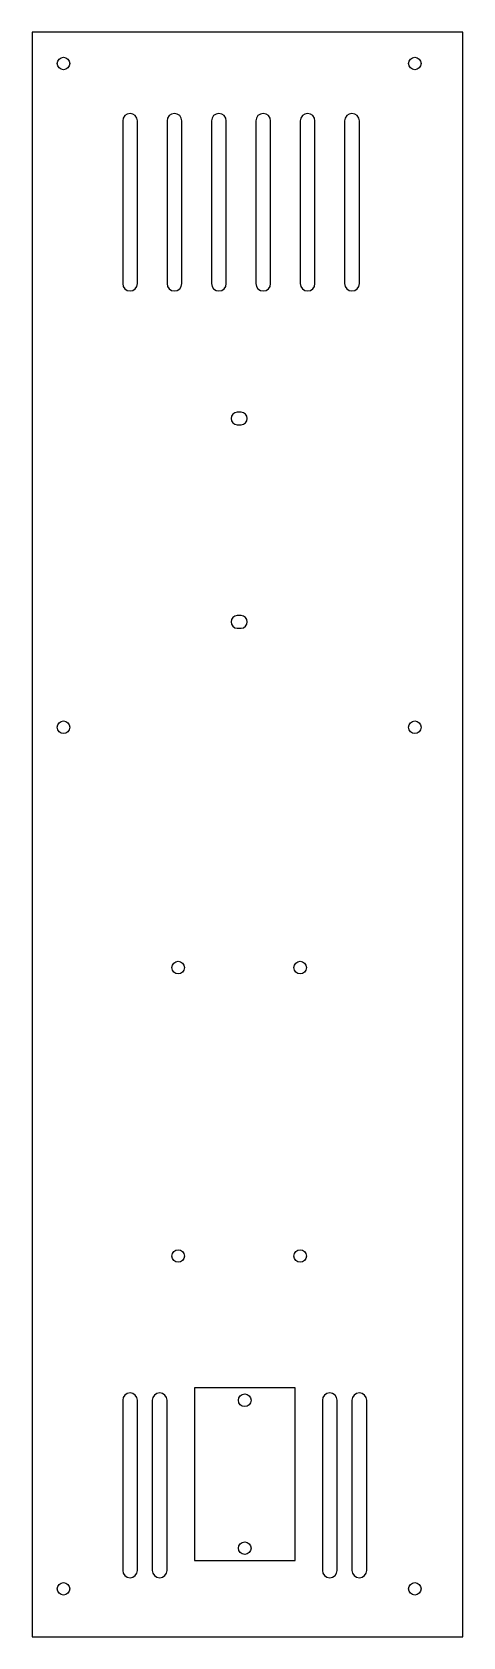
# Model space of a CAD drawing. Header units: millimetres. Extents: x 0 to 116, y 0 to 434.
import ezdxf

# ---------------------------------------------------------------- set-up
doc = ezdxf.new("R2010")
doc.units = ezdxf.units.MM
doc.layers.add('CUT', color=1, linetype='Continuous')

msp = doc.modelspace()

# ---------------------------------------------------------------- linework, layer by layer
at = {"layer": 'CUT'}
for points in [[(0, 0), (116.5, 0), (116.5, 434), (0, 434)], [(28.5, 410), (28.348, 410.765), (27.914, 411.414), (27.265, 411.848), (26.5, 412), (25.735, 411.848), (25.086, 411.414), (24.652, 410.765), (24.5, 410), (24.5, 366), (24.652, 365.235), (25.086, 364.586), (25.735, 364.152), (26.5, 364), (27.265, 364.152), (27.914, 364.586), (28.348, 365.235), (28.5, 366)], [(40.5, 410), (40.348, 410.765), (39.914, 411.414), (39.265, 411.848), (38.5, 412), (37.735, 411.848), (37.086, 411.414), (36.652, 410.765), (36.5, 410), (36.5, 366), (36.652, 365.235), (37.086, 364.586), (37.735, 364.152), (38.5, 364), (39.265, 364.152), (39.914, 364.586), (40.348, 365.235), (40.5, 366)], [(52.5, 410), (52.348, 410.765), (51.914, 411.414), (51.265, 411.848), (50.5, 412), (49.735, 411.848), (49.086, 411.414), (48.652, 410.765), (48.5, 410), (48.5, 366), (48.652, 365.235), (49.086, 364.586), (49.735, 364.152), (50.5, 364), (51.265, 364.152), (51.914, 364.586), (52.348, 365.235), (52.5, 366)], [(64.5, 410), (64.348, 410.765), (63.914, 411.414), (63.265, 411.848), (62.5, 412), (61.735, 411.848), (61.086, 411.414), (60.652, 410.765), (60.5, 410), (60.5, 366), (60.652, 365.235), (61.086, 364.586), (61.735, 364.152), (62.5, 364), (63.265, 364.152), (63.914, 364.586), (64.348, 365.235), (64.5, 366)], [(76.5, 410), (76.348, 410.765), (75.914, 411.414), (75.265, 411.848), (74.5, 412), (73.735, 411.848), (73.086, 411.414), (72.652, 410.765), (72.5, 410), (72.5, 366), (72.652, 365.235), (73.086, 364.586), (73.735, 364.152), (74.5, 364), (75.265, 364.152), (75.914, 364.586), (76.348, 365.235), (76.5, 366)], [(88.5, 410), (88.348, 410.765), (87.914, 411.414), (87.265, 411.848), (86.5, 412), (85.735, 411.848), (85.086, 411.414), (84.652, 410.765), (84.5, 410), (84.5, 366), (84.652, 365.235), (85.086, 364.586), (85.735, 364.152), (86.5, 364), (87.265, 364.152), (87.914, 364.586), (88.348, 365.235), (88.5, 366)], [(55.5, 331.2), (54.849, 331.071), (54.298, 330.702), (53.929, 330.151), (53.8, 329.5), (53.929, 328.849), (54.298, 328.298), (54.849, 327.929), (55.5, 327.8), (56.5, 327.8), (57.151, 327.929), (57.702, 328.298), (58.071, 328.849), (58.2, 329.5), (58.071, 330.151), (57.702, 330.702), (57.151, 331.071), (56.5, 331.2)], [(55.5, 276.2), (54.849, 276.071), (54.298, 275.702), (53.929, 275.151), (53.8, 274.5), (53.929, 273.849), (54.298, 273.298), (54.849, 272.929), (55.5, 272.8), (56.5, 272.8), (57.151, 272.929), (57.702, 273.298), (58.071, 273.849), (58.2, 274.5), (58.071, 275.151), (57.702, 275.702), (57.151, 276.071), (56.5, 276.2)], [(28.5, 64), (28.348, 64.765), (27.914, 65.414), (27.265, 65.848), (26.5, 66), (25.735, 65.848), (25.086, 65.414), (24.652, 64.765), (24.5, 64), (24.5, 18), (24.652, 17.235), (25.086, 16.586), (25.735, 16.152), (26.5, 16), (27.265, 16.152), (27.914, 16.586), (28.348, 17.235), (28.5, 18)], [(36.5, 64), (36.348, 64.765), (35.914, 65.414), (35.265, 65.848), (34.5, 66), (33.735, 65.848), (33.086, 65.414), (32.652, 64.765), (32.5, 64), (32.5, 18), (32.652, 17.235), (33.086, 16.586), (33.735, 16.152), (34.5, 16), (35.265, 16.152), (35.914, 16.586), (36.348, 17.235), (36.5, 18)], [(43.875, 20.625), (71.125, 20.625), (71.125, 67.375), (43.875, 67.375)], [(82.5, 64), (82.348, 64.765), (81.914, 65.414), (81.265, 65.848), (80.5, 66), (79.735, 65.848), (79.086, 65.414), (78.652, 64.765), (78.5, 64), (78.5, 18), (78.652, 17.235), (79.086, 16.586), (79.735, 16.152), (80.5, 16), (81.265, 16.152), (81.914, 16.586), (82.348, 17.235), (82.5, 18)], [(90.5, 64), (90.348, 64.765), (89.914, 65.414), (89.265, 65.848), (88.5, 66), (87.735, 65.848), (87.086, 65.414), (86.652, 64.765), (86.5, 64), (86.5, 18), (86.652, 17.235), (87.086, 16.586), (87.735, 16.152), (88.5, 16), (89.265, 16.152), (89.914, 16.586), (90.348, 17.235), (90.5, 18)]]:
    msp.add_lwpolyline(points, close=True, dxfattribs=at)
for centre in [(8.5, 425.5), (103.5, 425.5), (8.5, 246), (103.5, 246), (39.5, 181), (72.5, 181), (39.5, 103), (72.5, 103), (57.5, 64), (57.5, 24), (8.5, 13), (103.5, 13)]:
    msp.add_circle(centre, 1.7, dxfattribs=at)

doc.saveas('drawing.dxf')
